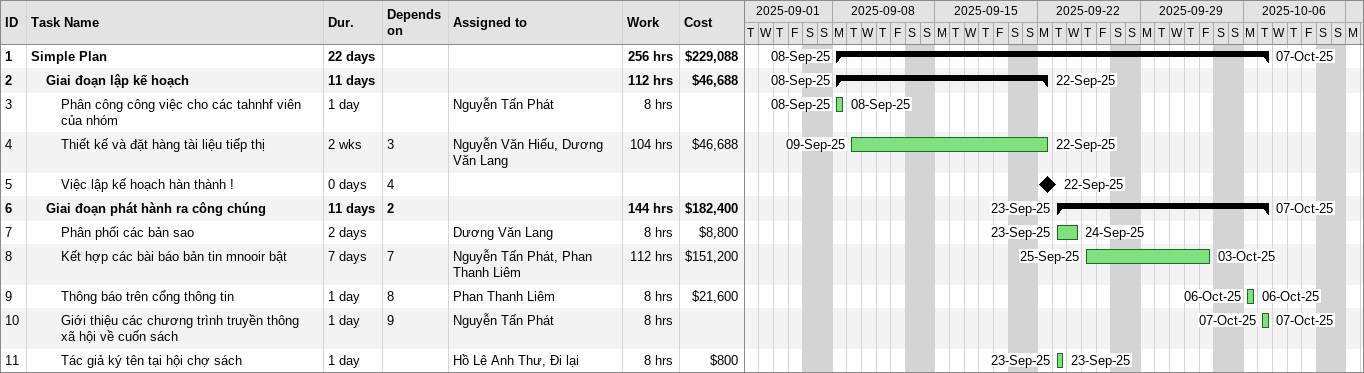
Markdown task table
| ID | Level | Task | Duration | Start | Finish | Predecessors | Resources | Work (h) | Cost ($) |
|---|---|---|---|---|---|---|---|---|---|
| 1 | 1 | **Simple Plan** | 22d | 2025-09-08 | 2025-10-07 |  |  | 256 | 229088 |
| 2 | 2 | **Giai đoạn lập kế hoạch** | 11d | 2025-09-08 | 2025-09-22 |  |  | 112 | 46688 |
| 3 | 3 | Phân công công việc cho các tahnhf viên của nhóm | 1d | 2025-09-08 | 2025-09-08 |  | Nguyễn Tấn Phát | 8 |  |
| 4 | 3 | Thiết kế và đặt hàng tài liệu tiếp thị | 2w | 2025-09-09 | 2025-09-22 | 3 | Nguyễn Văn Hiếu, Dương Văn Lang | 104 | 46688 |
| 5 | 3 | Việc lập kế hoạch hàn thành ! | 0d | 2025-09-22 | 2025-09-22 | 4 |  |  |  |
| 6 | 2 | **Giai đoạn phát hành ra công chúng** | 11d | 2025-09-23 | 2025-10-07 | 2 |  | 144 | 182400 |
| 7 | 3 | Phân phối các bản sao | 2d | 2025-09-23 | 2025-09-24 |  | Dương Văn Lang | 8 | 8800 |
| 8 | 3 | Kết hợp các bài báo bản tin mnooir bật | 7d | 2025-09-25 | 2025-10-03 | 7 | Nguyễn Tấn Phát, Phan Thanh Liêm | 112 | 151200 |
| 9 | 3 | Thông báo trên cổng thông tin | 1d | 2025-10-06 | 2025-10-06 | 8 | Phan Thanh Liêm | 8 | 21600 |
| 10 | 3 | Giới thiệu các chương trình truyền thông xã hội về cuốn sách | 1d | 2025-10-07 | 2025-10-07 | 9 | Nguyễn Tấn Phát | 8 |  |
| 11 | 3 | Tác giả ký tên tại hội chợ sách | 1d | 2025-09-23 | 2025-09-23 |  | Hồ Lê Anh Thư, Đi lại | 8 | 800 |
